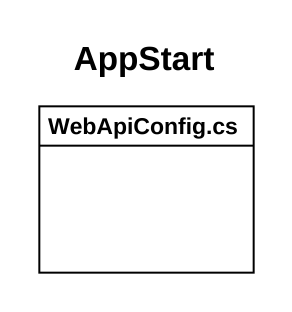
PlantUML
@startuml
title AppStart
hide circle
hide empty members
class "WebApiConfig.cs" as WebApiConfig_cs
@enduml
